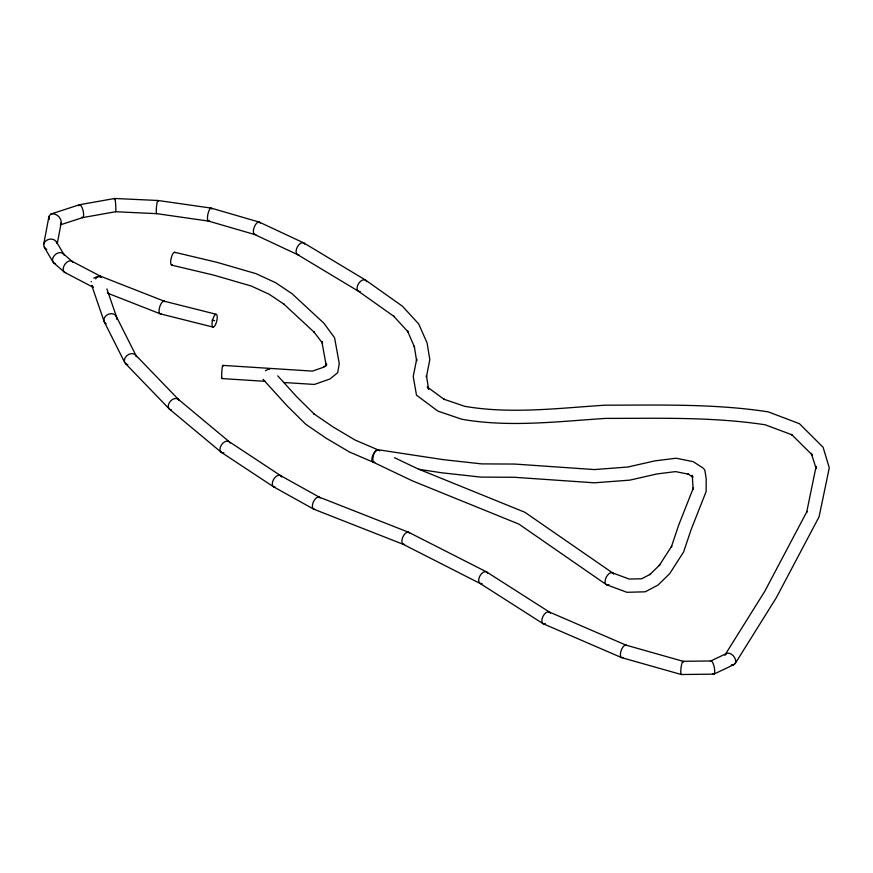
<?xml version="1.0" encoding="UTF-8"?>
<svg xmlns="http://www.w3.org/2000/svg" width="873" height="873" viewBox="0 0 873 873"><rect width="100%" height="100%" fill="white"/><g stroke="black" fill="none" stroke-linecap="round" stroke-linejoin="round"><path stroke-width="1.31" d="M426.471 376.634L426.439 375.619L428.643 389.413M79.356 204.773L50.83 214.071L48.986 216.286L49.314 219.407M57.302 243.502L61.23 222.637C61.492 217.639 56.047 212.859 51.125 213.95M325.684 365.852L326.066 363.364L326.066 364.718L321.821 341.441L322.563 343.253L313.844 331.816L314.236 332.264L283.518 303.804L283.943 304.142L269.222 294.277L251.228 286.017L213.743 275.126L171.675 265.141M43.705 244.298L48.921 216.591M61.23 222.637L60.684 224.055M426.373 377.3L429.811 359.621L427.093 342.958L418.691 323.948L402.518 306.281L365.634 280.135L303.826 242.967M325.749 366.169L326.044 365.601M725.147 654.695L764.704 591.414L807.001 511.414L806.652 512.353L816.113 466.389L816.113 468.408M735.284 663.415L776.206 597.907L819.07 516.849L829.295 467.83L823.086 447.26L799.428 423.689L768.24 411.86C714.343 403.544 659.584 405.159 605.229 405.181C558.578 408.127 511.174 414.304 464.731 406.316L443.779 399.179L444.368 399.507L427.224 386.979L428.086 387.918M326.229 365.34C328.87 362.917 321.46 368.679 323.905 367.107L312.512 371.112L222.833 365.383M710.687 661.025L726.38 653.571M714.016 674.076L734.04 664.549M60.27 224.874L82.706 217.584M79.487 204.74L114.701 198.477L157.969 200.484L211.102 208.09L259.248 222.091M82.575 217.617L115.563 211.735L156.714 213.656L208.385 221.055M710.928 660.959L683.079 661.298L626.05 645.147M681.355 674.523L713.787 674.142M221.982 378.576L265.457 381.337M283.485 382.483L314.433 384.436L329.896 379.002L337.655 372.749L339.27 363.637L334.577 337.796L323.927 323.25L291.942 293.612L275.519 282.634L255.964 273.653L217.104 262.358L174.622 252.264M377.42 449.639L443.211 459.645L481.569 463.89L514.764 464.065L594.349 469.565L627.894 467.022L654.685 460.911L676.084 458.216L693.249 461.686L703.54 468.365L704.893 470.449L706.213 478.742L706.104 491.608L691.067 529.736L683.603 551.976L669.678 573.659L657.926 585.128L645.234 591.807L626.956 592.298L606.659 584.79M418.669 469.281L441.487 472.751L480.794 477.105L514.273 477.28L594.393 482.813L629.848 480.128L656.954 473.941L675.593 471.606L688.579 474.214L688.044 474.006L692.987 477.236M164.135 301.174L216.177 314.269M212.008 320.031L214.627 320.686M160.359 313.854L213.077 327.102M681.278 674.513L621.641 657.631L543.224 623.759M208.276 221.022L254.643 234.51M612.3 572.786L629.16 579.039L641.699 578.766L650.396 574.205L649.741 574.663L659.781 564.875L659.202 565.584L671.752 546.094L671.348 546.978L678.648 525.219L693.413 487.789L693.097 489.437L692.289 475.283L692.693 476.494M408.477 532.203L319.223 497.13M403.315 544.37L313.865 509.221M100.209 276.086L164.288 301.218M107.488 293.132L160.206 313.811M377.703 449.726L355.202 440.101L333.257 427.072L313.909 413.846L314.335 414.184L296.569 396.604L277.745 375.848M263.002 379.264L287.01 405.727L305.779 424.278L326.12 438.202L349.44 451.996L373.851 462.45M549.139 611.929L626.214 645.223M259.412 222.157L303.618 242.858M254.469 234.433L297.486 254.578M394.454 457.681L417.687 468.757L524.902 512.287L612.704 572.983M373.218 462.188L412.383 480.859L518.933 524.127L606.255 584.583M408.662 532.279L486.479 571.88M403.119 544.283L480.117 583.47M71.662 261.114L100.406 276.174M64.744 272.398L93.455 287.446M280.342 475.469L319.42 497.217M273.784 486.938L313.669 509.134M297.289 254.458L358.41 291.211L394.214 316.583L393.57 316.026L408.193 332.046L407.527 330.976L414.544 347.192L414.282 346.232L416.617 360.855L416.683 359.174L413.213 376.525L416.508 395.185L437.93 411.128L461.806 419.247C509.374 427.606 557.945 421.473 605.753 418.396C658.908 418.407 712.477 416.737 765.195 424.791L792.324 434.94L791.484 434.416L812.305 455.029L811.301 453.414L816.2 468.736M486.687 572.001L549.543 612.126M479.91 583.35L543.028 623.649M228.999 441.552L280.56 475.589M221.382 452.356L273.576 486.818M178.201 399.212L229.206 441.705M169.548 409.197L221.175 452.203M63.074 253.508L72.295 261.562M53.624 262.795L64.307 272.125M135.391 354.809L178.419 399.398M125.472 363.55L169.329 409.011M56.461 241.865L63.882 254.425A6.635 4.867 -40.4 0 0 54.399 255.44A6.635 4.867 -40.4 0 0 55.577 263.81M44.294 247.234L53.057 262.086M116.262 316.277L136.133 355.824M104.313 321.93L124.73 362.535M428.25 388.201L428.49 388.78M106.91 288.93L116.513 316.888M91.73 285.416L104.073 321.329M710.404 661.363A6.82 1.932 77.9 0 1 714.332 667.561A6.82 1.932 77.9 0 1 712.826 673.738M681.584 674.491A6.711 1.179 -82.7 0 1 681.202 666.645A6.711 1.179 -82.7 0 1 683.537 662.192M725.518 654.281A6.733 4.496 50.7 0 1 734.728 657.751A6.733 4.496 50.7 0 1 731.279 664.888M724.961 655.274A6.733 4.496 50.7 0 1 725.07 655.001M265.447 370.752A6.602 4.78 -42.2 0 1 269.746 369.203M379.34 450.544A6.602 3.437 -64.5 0 1 379.657 450.872M377.9 450.108A6.602 3.437 -64.5 0 0 372.193 456.994A6.602 3.437 -64.5 0 0 374.801 462.286A6.668 2.357 -74.5 0 1 373.382 455.619A6.668 2.357 -74.5 0 1 378.064 450.064M608.918 584.528A6.646 3.59 -63 0 1 605.087 581.876A6.646 3.59 -63 0 1 608.579 574.063A6.646 3.59 -63 0 1 613.577 574.128M545.439 623.726A6.624 3.645 -62.3 0 1 542.853 616.611A6.624 3.645 -62.3 0 1 550.437 613.272M622.984 657.445A6.624 2.826 -70.5 0 1 620.987 651.04A6.624 2.826 -70.5 0 1 626.65 645.584M482.136 583.579A6.613 3.798 -60.3 0 1 479.812 576.136A6.613 3.798 -60.3 0 1 487.614 573.157M222.189 378.282A6.602 0.589 -86.4 0 1 221.862 371.254A6.602 0.589 -86.4 0 1 223.062 366.256M92.876 286.388A6.602 5.293 -19 0 1 92.352 285.929M91.228 281.881A6.602 5.293 -19 0 1 91.316 281.532M93.793 278.225A6.602 5.293 -19 0 1 101.072 277.21M95.637 278.858A6.613 3.339 -65.6 0 1 101.312 277.134M105.098 323.01A6.613 5.249 -22.9 0 1 108.896 314.04A6.613 5.249 -22.9 0 1 116.6 319.234M106.19 323.839A6.613 5.249 -22.9 0 1 105.611 323.457M127.818 364.707A6.624 4.998 -35.9 0 1 126.694 355.802A6.624 4.998 -35.9 0 1 136.439 356.719M275.301 487.189A6.613 3.907 -58.8 0 1 273.478 479.604A6.613 3.907 -58.8 0 1 281.259 476.298M281.521 476.767A6.613 3.907 -58.8 0 1 281.619 477.029M314.76 509.319A6.613 3.416 -64.7 0 1 313.494 501.626A6.613 3.416 -64.7 0 1 320.216 497.981M170.573 409.753A6.613 4.583 -47.2 0 1 170.442 401.176A6.613 4.583 -47.2 0 1 179.096 400.347M171.479 409.95A6.613 4.583 -47.2 0 1 171.173 409.906M223.892 452.771A6.613 4.256 -53.5 0 1 221.393 444.968A6.613 4.256 -53.5 0 1 230.156 443.058M404.636 544.348A6.613 3.306 -65.9 0 1 402.78 537.168A6.613 3.306 -65.9 0 1 409.437 533.032M172.374 264.923A6.602 2.052 -76.6 0 1 171.119 258.386A6.602 2.052 -76.6 0 1 175.178 252.679M298.904 254.774A6.613 3.656 -62 0 1 297.387 246.884A6.613 3.656 -62 0 1 304.721 244.113M360.2 291.626A6.613 4.038 -56.9 0 1 358.639 283.463A6.613 4.038 -56.9 0 1 366.725 281.597M255.822 234.433A6.624 2.935 -69.5 0 1 254.25 227.111A6.624 2.935 -69.5 0 1 260.198 223.095M156.944 213.481A6.613 0.873 -84.6 0 1 156.54 206.312A6.613 0.873 -84.6 0 1 158.275 201.161M209.455 220.389A6.624 1.877 -77.9 0 1 207.883 214.278A6.624 1.877 -77.9 0 1 211.833 209.029M78.668 205.701A6.624 2.139 76.1 0 1 83.044 210.426A6.624 2.139 76.1 0 1 81.691 217.29M114.45 199.568A6.668 0.6 86.4 0 1 115.607 203.507A6.668 0.6 86.4 0 1 115.487 211.724M161.069 313.778A6.624 2.608 -72.3 0 1 159.726 306.838A6.624 2.608 -72.3 0 1 164.833 301.632M65.77 272.703A6.635 4.114 -56.1 0 1 64.886 264.323A6.635 4.114 -56.1 0 1 72.895 262.457M46.749 249.362A6.689 5.434 -10.8 0 1 46.411 249.187M45.767 248.783A6.689 5.434 -10.8 0 1 45.2 248.314M44.949 248.063A6.689 5.434 -10.8 0 1 47.786 239.682A6.689 5.434 -10.8 0 1 56.92 243.131M64.133 254.981A6.635 4.867 -40.4 0 1 64.242 255.276M215.555 324.527A6.602 2.15 -75.9 0 0 216.308 314.302A6.602 2.15 -75.9 0 0 212.03 323.228A6.602 2.15 -75.9 0 0 215.555 324.527"/></g></svg>
